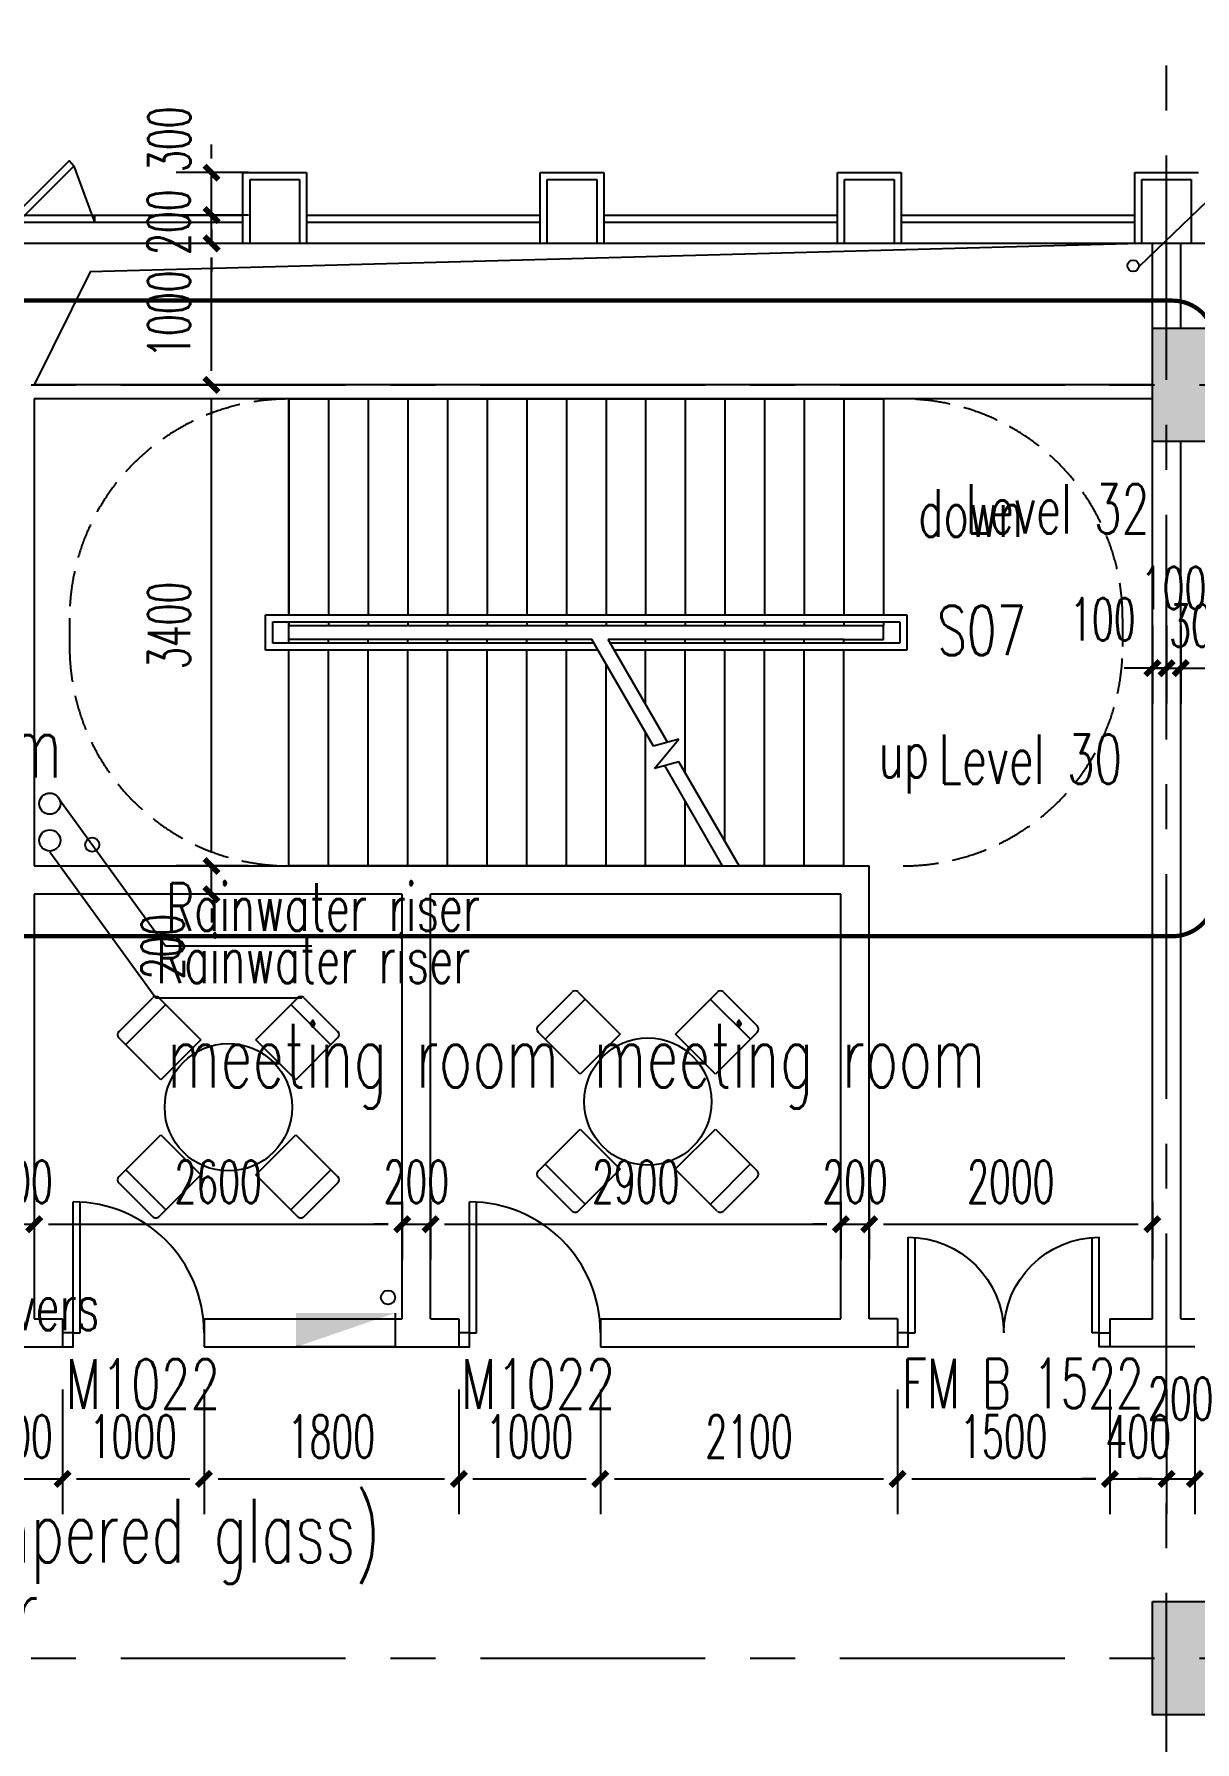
# Model space of a CAD drawing. Extents: x 824790 to 994147, y 4290613 to 4374713.
# Drawn here: x 843910 to 852110, y 4337605 to 4349674 of the extents above; entities that cross this region are included whole.
import ezdxf

# ---------------------------------------------------------------- set-up
doc = ezdxf.new("R2010")
doc.units = 0
doc.header["$LTSCALE"] = 1000
doc.header["$MEASUREMENT"] = 0
for name, pattern in [('ACAD_ISO08W100', [36, 24, -3, 6, -3]), ('CENTER', [50.8, 31.75, -6.35, 6.35, -6.35]), ('DASH', [0.35, 0.25, -0.1]), ('DOTE', [2.42, 2, -0.2, 0.02, -0.2]), ('HIDDEN', [0.375, 0.25, -0.125])]:
    doc.linetypes.add(name, pattern=pattern)
doc.layers.get('0').update_dxf_attribs({"color": 255, "linetype": 'CONTINUOUS'})
doc.layers.add('0-消防箱', color=7, linetype='CONTINUOUS', lineweight=25)
for name, color, linetype in [('A-DIM', 201, 'CONTINUOUS'), ('A-DOTE', 8, 'ACAD_ISO08W100'), ('A-FIN-GRAN', 34, 'CONTINUOUS'), ('A-FUR', 251, 'CONTINUOUS'), ('A-LINE', 254, 'CONTINUOUS'), ('A-NOTE', 150, 'CONTINUOUS'), ('A-TEXT-CN', 31, 'CONTINUOUS'), ('A-WALL', 2, 'CONTINUOUS'), ('A-WINDOW', 4, 'CONTINUOUS'), ('A-WINDOW-TEXT', 93, 'CONTINUOUS'), ('DIM_SYMB', 3, 'CONTINUOUS'), ('DOTE', 17, 'DOTE'), ('HATCH-F252', 252, 'CONTINUOUS'), ('PUB_TEXT', 7, 'CONTINUOUS'), ('S-COLUMN', 1, 'CONTINUOUS'), ('stair', 30, 'CONTINUOUS'), ('WINDOW', 4, 'CONTINUOUS'), ('柱子', 9, 'CONTINUOUS'), ('立管', 7, 'CONTINUOUS')]:
    doc.layers.add(name, color=color, linetype=linetype)
doc.styles.add('DIM_FONT', font='SIMPLEX.shx', dxfattribs={"width": 0.6, "bigfont": 'GBCBIG.shx'})
doc.styles.add('PRC-S', font='TJROMANS.shx', dxfattribs={"width": 0.7, "bigfont": 'hztxt.shx'})
doc.styles.add('TONGJI-FONT', font='simplex.shx')
doc.dimstyles.new('DIMN', dxfattribs={"dimtxt": 300, "dimasz": 100, "dimexe": 250, "dimexo": 300, "dimgap": 150, "dimtad": 1, "dimdec": 0, "dimtxsty": 'DIM_FONT', "dimblk": 'h-_ArchTick', "dimcen": 2.5, "dimclrt": 7, "dimazin": 2, "dimtfac": 1, "dimtdec": 0, "dimtix": 1, "dimtmove": 2, "dimatfit": 3, "dimarcsym": 0})

# ---------------------------------------------------------------- blocks, each defined once
blk = doc.blocks.new('h-wrt')
at = {"layer": 'A-DOTE', "linetype": 'CENTER', "ltscale": 0.05}
for p, q in [((-2588728.9, -1784214.6), (-2588728.9, -1744636.2)), ((-2603736, -1751229), (-2483728.3, -1751229)), ((-2603736, -1760229), (-2483728.3, -1760229))]:
    blk.add_line(p, q, dxfattribs=at)
blk = doc.blocks.new('h-D15')
for p, q in [((75, 0), (75, 675)), ((125, 0), (125, 673.145601)), ((1375, 0), (1375, 673.145601)), ((1425, 0), (1425, 675)), ((75, 0), (125, 0)), ((1425, 0), (1375, 0))]:
    blk.add_line(p, q)
for points in [[(75, 0), (0, 0), (0, -100), (75, -100)], [(1425, 0), (1500, 0), (1500, -100), (1425, -100)]]:
    blk.add_lwpolyline(points, close=True)
for centre, start, end in [((75, 0), 0, 90), ((1425, 0), 90, 180)]:
    blk.add_arc(centre, 675, start, end)
blk = doc.blocks.new('h-D10')
for p, q in [((75, 0), (75, 925)), ((125, 0), (125, 923.64766)), ((75, 0), (125, 0))]:
    blk.add_line(p, q)
blk.add_lwpolyline([(75, 0), (0, 0), (0, -100), (75, -100)], close=True)
blk.add_arc((75, 0), 925, 0, 90)
blk = doc.blocks.new('h-A$C4FF608DF')
at = {"layer": 'A-FUR'}
for p, q in [((900, 1284, -1800), (1178, 1599, -1800)), ((1220, 1602, -1800), (1475, 1377, -1800)), ((-70, 1280, -1800), (155, 1535, -1800)), ((-15, 1191, -1800), (250, 1491, -1800)), ((197, 1538, -1800), (512, 1260, -1800)), ((1132, 1546, -1800), (1432, 1282, -1800)), ((1478, 1334, -1800), (1200, 1019, -1800)), ((248, 960, -1800), (-67, 1238, -1800)), ((512, 1260, -1800), (248, 960, -1800)), ((1200, 1019, -1800), (900, 1284, -1800)), ((960, 331, -1800), (1224, 631, -1800)), ((1224, 631, -1800), (1539, 354, -1800)), ((-6, 257, -1800), (272, 572, -1800)), ((272, 572, -1800), (572, 307, -1800)), ((1487, 400, -1800), (1222, 100, -1800)), ((340, 45, -1800), (40, 309, -1800)), ((572, 307, -1800), (294, -8, -1800)), ((1275, 54, -1800), (960, 331, -1800)), ((1542, 311, -1800), (1317, 56, -1800)), ((252, -10, -1800), (-3, 214, -1800))]:
    blk.add_line(p, q, dxfattribs=at)
blk.add_circle((736, 796, -1800), 450, dxfattribs=at)
for centre, start, end in [((1200, 1579, -1800), 48.5797, 138.5797), ((177, 1515, -1800), 48.5797, 138.5797), ((1455, 1354, -1800), 318.5797, 48.5797), ((-48, 1260, -1800), 138.5797, 228.5797), ((16, 237, -1800), 138.5797, 228.5797), ((1519, 331, -1800), 318.5797, 48.5797), ((1295, 76, -1800), 228.5797, 318.5797), ((271, 12, -1800), 228.5797, 318.5797)]:
    blk.add_arc(centre, 30, start, end, dxfattribs=at)
blk = doc.blocks.new('h-ewryer')
at = {"layer": 'A-WINDOW', "ltscale": 0.5}
blk.add_line((366378, 243878), (366234, 243482), dxfattribs=at)
at = {"layer": 'A-WINDOW'}
for p, q in [((366234, 243532), (366234, 243482)), ((366784, 243532), (366784, 243482))]:
    blk.add_line(p, q, dxfattribs=at)
at = {"layer": 'A-WINDOW', "ltscale": 0.5}
blk.add_lwpolyline([(366378, 243878), (366413, 243914), (366802, 243525), (366767, 243489)], close=True, dxfattribs=at)
blk = doc.blocks.new('h-2层裙房幕墙')
at = {"layer": 'A-FIN-GRAN'}
for p, q in [((743986, 4035935), (743986, 4036435)), ((743986, 4036435), (744436, 4036435)), ((744036, 4035935), (744036, 4036385)), ((744036, 4036385), (744386, 4036385)), ((744386, 4036385), (744386, 4035935)), ((744436, 4036435), (744436, 4035935)), ((746086, 4035935), (746086, 4036435)), ((746086, 4036435), (746536, 4036435)), ((746136, 4035935), (746136, 4036385)), ((746136, 4036385), (746486, 4036385)), ((746486, 4036385), (746486, 4035935)), ((746536, 4036435), (746536, 4035935)), ((748186, 4035935), (748186, 4036435)), ((748186, 4036435), (748636, 4036435)), ((748236, 4035935), (748236, 4036385)), ((748236, 4036385), (748586, 4036385)), ((748586, 4036385), (748586, 4035935)), ((748636, 4036435), (748636, 4035935)), ((750286, 4035935), (750286, 4036435)), ((750286, 4036435), (750736, 4036435)), ((750336, 4035935), (750336, 4036385)), ((750336, 4036385), (750686, 4036385)), ((750686, 4036385), (750686, 4035935))]:
    blk.add_line(p, q, dxfattribs=at)
at = {"layer": 'WINDOW'}
for p, q in [((742336, 4036135), (743986, 4036135)), ((744436, 4036135), (746086, 4036135)), ((746536, 4036135), (748186, 4036135)), ((748636, 4036135), (750286, 4036135)), ((742336, 4036085), (743986, 4036085)), ((744436, 4036085), (746086, 4036085)), ((746536, 4036085), (748186, 4036085)), ((748636, 4036085), (750286, 4036085)), ((740234, 4035935), (801136, 4035935)), ((742336, 4035935), (743986, 4035935)), ((744436, 4035935), (746086, 4035935)), ((746536, 4035935), (748186, 4035935)), ((748636, 4035935), (750286, 4035935))]:
    blk.add_line(p, q, dxfattribs=at)
at = {"layer": 'A-WINDOW', "xscale": -1}
blk.add_blockref('h-ewryer', (1109170, 3792603), dxfattribs=at)
blk = doc.blocks.new('h-消火栓')
at = {"color": 0}
for p, q in [((50, -240), (50, 0)), ((50, 0), (750, 0))]:
    blk.add_line(p, q, dxfattribs=at)
blk.add_solid([(50, -240), (750, 0), (50, -240), (750, -240)], dxfattribs=at)
blk = doc.blocks.new('h-qwwe')
at = {"layer": 'HATCH-F252'}
blk.add_hatch(color=256, dxfattribs=at).paths.add_polyline_path([(-400, 400), (400, 400), (400, -400), (-400, -400)])
at = {"layer": 'S-COLUMN', "color": 1}
blk.add_lwpolyline([(-400, 400), (400, 400), (400, -400), (-400, -400)], close=True, dxfattribs=at)
blk = doc.blocks.new('h-800zhu')
at = {"layer": '柱子'}
for p in [(-2588429, -1387131), (-2588429, -1396131)]:
    blk.add_blockref('h-qwwe', p, dxfattribs=at)
blk = doc.blocks.new('h-_ArchTick')
at = {"color": 0, "linetype": 'ByBlock', "const_width": 0.4}
blk.add_lwpolyline([(-0.5, -0.5), (0.5, 0.5)], dxfattribs=at)
blk = doc.blocks.new('*D865')
at = {"layer": 'A-DIM', "color": 0, "lineweight": -2, "transparency": 16777216}
for p, q in [((852110, 4340095), (852110, 4339213)), ((853610, 4340095), (853610, 4339213)), ((852210, 4339463), (853510, 4339463))]:
    blk.add_line(p, q, dxfattribs=at)
at = {"layer": 'A-DIM', "color": 0, "lineweight": -2, "transparency": 16777216, "xscale": 100, "yscale": 100, "zscale": 100, "rotation": 180}
blk.add_blockref('h-_ArchTick', (852110, 4339463), dxfattribs=at)
at = {"layer": 'A-DIM', "color": 0, "lineweight": -2, "transparency": 16777216, "xscale": 100, "yscale": 100, "zscale": 100}
blk.add_blockref('h-_ArchTick', (853610, 4339463), dxfattribs=at)
at = {"layer": 'A-DIM', "color": 7, "transparency": 16777216, "insert": (852860, 4339763), "char_height": 300, "attachment_point": 5, "style": 'DIM_FONT'}
blk.add_mtext('\\A1;1500', dxfattribs=at)
blk = doc.blocks.new('*D866')
at = {"layer": 'A-DIM', "color": 0, "lineweight": -2, "transparency": 16777216}
for p, q in [((851910, 4340095), (851910, 4339213)), ((852110, 4340095), (852110, 4339213)), ((851810, 4339463), (851710, 4339463)), ((851910, 4339463), (852110, 4339463)), ((852210, 4339463), (852310, 4339463))]:
    blk.add_line(p, q, dxfattribs=at)
at = {"layer": 'A-DIM', "color": 0, "lineweight": -2, "transparency": 16777216, "xscale": 100, "yscale": 100, "zscale": 100}
blk.add_blockref('h-_ArchTick', (851910, 4339463), dxfattribs=at)
at = {"layer": 'A-DIM', "color": 0, "lineweight": -2, "transparency": 16777216, "xscale": 100, "yscale": 100, "zscale": 100, "rotation": 180}
blk.add_blockref('h-_ArchTick', (852110, 4339463), dxfattribs=at)
at = {"layer": 'A-DIM', "color": 7, "transparency": 16777216, "insert": (852010, 4340030), "char_height": 300, "attachment_point": 5, "style": 'DIM_FONT'}
blk.add_mtext('\\A1;200', dxfattribs=at)
blk = doc.blocks.new('*D867')
at = {"layer": 'A-DIM', "color": 0, "lineweight": -2, "transparency": 16777216}
for p, q in [((851510, 4340095), (851510, 4339213)), ((851910, 4340095), (851910, 4339213)), ((851410, 4339463), (851310, 4339463)), ((851510, 4339463), (851910, 4339463)), ((852010, 4339463), (852110, 4339463))]:
    blk.add_line(p, q, dxfattribs=at)
at = {"layer": 'A-DIM', "color": 0, "lineweight": -2, "transparency": 16777216, "xscale": 100, "yscale": 100, "zscale": 100}
blk.add_blockref('h-_ArchTick', (851510, 4339463), dxfattribs=at)
at = {"layer": 'A-DIM', "color": 0, "lineweight": -2, "transparency": 16777216, "xscale": 100, "yscale": 100, "zscale": 100, "rotation": 180}
blk.add_blockref('h-_ArchTick', (851910, 4339463), dxfattribs=at)
at = {"layer": 'A-DIM', "color": 7, "transparency": 16777216, "insert": (851710, 4339763), "char_height": 300, "attachment_point": 5, "style": 'DIM_FONT'}
blk.add_mtext('\\A1;400', dxfattribs=at)
blk = doc.blocks.new('*D868')
at = {"layer": 'A-DIM', "color": 0, "lineweight": -2, "transparency": 16777216}
for p, q in [((850010, 4340095), (850010, 4339213)), ((851510, 4340095), (851510, 4339213)), ((850110, 4339463), (851410, 4339463))]:
    blk.add_line(p, q, dxfattribs=at)
at = {"layer": 'A-DIM', "color": 0, "lineweight": -2, "transparency": 16777216, "xscale": 100, "yscale": 100, "zscale": 100, "rotation": 180}
blk.add_blockref('h-_ArchTick', (850010, 4339463), dxfattribs=at)
at = {"layer": 'A-DIM', "color": 0, "lineweight": -2, "transparency": 16777216, "xscale": 100, "yscale": 100, "zscale": 100}
blk.add_blockref('h-_ArchTick', (851510, 4339463), dxfattribs=at)
at = {"layer": 'A-DIM', "color": 7, "transparency": 16777216, "insert": (850760, 4339763), "char_height": 300, "attachment_point": 5, "style": 'DIM_FONT'}
blk.add_mtext('\\A1;1500', dxfattribs=at)
blk = doc.blocks.new('*D869')
at = {"layer": 'A-DIM', "color": 0, "lineweight": -2, "transparency": 16777216}
for p, q in [((847910, 4340095), (847910, 4339213)), ((850010, 4340095), (850010, 4339213)), ((848010, 4339463), (849910, 4339463))]:
    blk.add_line(p, q, dxfattribs=at)
at = {"layer": 'A-DIM', "color": 0, "lineweight": -2, "transparency": 16777216, "xscale": 100, "yscale": 100, "zscale": 100, "rotation": 180}
blk.add_blockref('h-_ArchTick', (847910, 4339463), dxfattribs=at)
at = {"layer": 'A-DIM', "color": 0, "lineweight": -2, "transparency": 16777216, "xscale": 100, "yscale": 100, "zscale": 100}
blk.add_blockref('h-_ArchTick', (850010, 4339463), dxfattribs=at)
at = {"layer": 'A-DIM', "color": 7, "transparency": 16777216, "insert": (848960, 4339763), "char_height": 300, "attachment_point": 5, "style": 'DIM_FONT'}
blk.add_mtext('\\A1;2100', dxfattribs=at)
blk = doc.blocks.new('*D870')
at = {"layer": 'A-DIM', "color": 0, "lineweight": -2, "transparency": 16777216}
for p, q in [((846910, 4340095), (846910, 4339213)), ((847910, 4340095), (847910, 4339213)), ((847010, 4339463), (847810, 4339463))]:
    blk.add_line(p, q, dxfattribs=at)
at = {"layer": 'A-DIM', "color": 0, "lineweight": -2, "transparency": 16777216, "xscale": 100, "yscale": 100, "zscale": 100, "rotation": 180}
blk.add_blockref('h-_ArchTick', (846910, 4339463), dxfattribs=at)
at = {"layer": 'A-DIM', "color": 0, "lineweight": -2, "transparency": 16777216, "xscale": 100, "yscale": 100, "zscale": 100}
blk.add_blockref('h-_ArchTick', (847910, 4339463), dxfattribs=at)
at = {"layer": 'A-DIM', "color": 7, "transparency": 16777216, "insert": (847410, 4339763), "char_height": 300, "attachment_point": 5, "style": 'DIM_FONT'}
blk.add_mtext('\\A1;1000', dxfattribs=at)
blk = doc.blocks.new('*D871')
at = {"layer": 'A-DIM', "color": 0, "lineweight": -2, "transparency": 16777216}
for p, q in [((845110, 4340095), (845110, 4339213)), ((846910, 4340095), (846910, 4339213)), ((845210, 4339463), (846810, 4339463))]:
    blk.add_line(p, q, dxfattribs=at)
at = {"layer": 'A-DIM', "color": 0, "lineweight": -2, "transparency": 16777216, "xscale": 100, "yscale": 100, "zscale": 100, "rotation": 180}
blk.add_blockref('h-_ArchTick', (845110, 4339463), dxfattribs=at)
at = {"layer": 'A-DIM', "color": 0, "lineweight": -2, "transparency": 16777216, "xscale": 100, "yscale": 100, "zscale": 100}
blk.add_blockref('h-_ArchTick', (846910, 4339463), dxfattribs=at)
at = {"layer": 'A-DIM', "color": 7, "transparency": 16777216, "insert": (846010, 4339763), "char_height": 300, "attachment_point": 5, "style": 'DIM_FONT'}
blk.add_mtext('\\A1;1800', dxfattribs=at)
blk = doc.blocks.new('*D872')
at = {"layer": 'A-DIM', "color": 0, "lineweight": -2, "transparency": 16777216}
for p, q in [((844110, 4340095), (844110, 4339213)), ((845110, 4340095), (845110, 4339213)), ((844210, 4339463), (845010, 4339463))]:
    blk.add_line(p, q, dxfattribs=at)
at = {"layer": 'A-DIM', "color": 0, "lineweight": -2, "transparency": 16777216, "xscale": 100, "yscale": 100, "zscale": 100, "rotation": 180}
blk.add_blockref('h-_ArchTick', (844110, 4339463), dxfattribs=at)
at = {"layer": 'A-DIM', "color": 0, "lineweight": -2, "transparency": 16777216, "xscale": 100, "yscale": 100, "zscale": 100}
blk.add_blockref('h-_ArchTick', (845110, 4339463), dxfattribs=at)
at = {"layer": 'A-DIM', "color": 7, "transparency": 16777216, "insert": (844610, 4339763), "char_height": 300, "attachment_point": 5, "style": 'DIM_FONT'}
blk.add_mtext('\\A1;1000', dxfattribs=at)
blk = doc.blocks.new('*D873')
at = {"layer": 'A-DIM', "color": 0, "lineweight": -2, "transparency": 16777216}
for p, q in [((843510, 4340095), (843510, 4339213)), ((844110, 4340095), (844110, 4339213)), ((843410, 4339463), (843310, 4339463)), ((843510, 4339463), (844110, 4339463)), ((844210, 4339463), (844310, 4339463))]:
    blk.add_line(p, q, dxfattribs=at)
at = {"layer": 'A-DIM', "color": 0, "lineweight": -2, "transparency": 16777216, "xscale": 100, "yscale": 100, "zscale": 100}
blk.add_blockref('h-_ArchTick', (843510, 4339463), dxfattribs=at)
at = {"layer": 'A-DIM', "color": 0, "lineweight": -2, "transparency": 16777216, "xscale": 100, "yscale": 100, "zscale": 100, "rotation": 180}
blk.add_blockref('h-_ArchTick', (844110, 4339463), dxfattribs=at)
at = {"layer": 'A-DIM', "color": 7, "transparency": 16777216, "insert": (843810, 4339763), "char_height": 300, "attachment_point": 5, "style": 'DIM_FONT'}
blk.add_mtext('\\A1;600', dxfattribs=at)
blk = doc.blocks.new('*D880')
at = {"layer": 'A-DIM', "color": 0, "lineweight": -2, "transparency": 16777216}
for p, q in [((845163, 4343895), (845163, 4343995)), ((845425, 4343795), (844913, 4343795)), ((845163, 4343595), (845163, 4343795)), ((845425, 4343595), (844913, 4343595)), ((845163, 4343495), (845163, 4343395))]:
    blk.add_line(p, q, dxfattribs=at)
at = {"layer": 'A-DIM', "color": 0, "lineweight": -2, "transparency": 16777216, "xscale": 100, "yscale": 100, "zscale": 100}
for p, rotation in [((845163, 4343795), 270), ((845163, 4343595), 90)]:
    blk.add_blockref('h-_ArchTick', p, dxfattribs=dict(at, rotation=rotation))
at = {"layer": 'A-DIM', "color": 7, "transparency": 16777216, "insert": (844818, 4343225), "char_height": 300, "attachment_point": 5, "rotation": 90, "style": 'DIM_FONT'}
blk.add_mtext('\\A1;200', dxfattribs=at)
blk = doc.blocks.new('*D881')
at = {"layer": 'A-DIM', "color": 0, "lineweight": -2, "transparency": 16777216}
for p, q in [((845425, 4347195), (844913, 4347195)), ((845163, 4343895), (845163, 4347095)), ((845425, 4343795), (844913, 4343795))]:
    blk.add_line(p, q, dxfattribs=at)
at = {"layer": 'A-DIM', "color": 0, "lineweight": -2, "transparency": 16777216, "xscale": 100, "yscale": 100, "zscale": 100}
for p, rotation in [((845163, 4347195), 90), ((845163, 4343795), 270)]:
    blk.add_blockref('h-_ArchTick', p, dxfattribs=dict(at, rotation=rotation))
at = {"layer": 'A-DIM', "color": 7, "transparency": 16777216, "insert": (844863, 4345495), "char_height": 300, "attachment_point": 5, "rotation": 90, "style": 'DIM_FONT'}
blk.add_mtext('\\A1;3400', dxfattribs=at)
blk = doc.blocks.new('*D882')
at = {"layer": 'A-DIM', "color": 0, "lineweight": -2, "transparency": 16777216}
for p, q in [((845425, 4348195), (844913, 4348195)), ((845163, 4347295), (845163, 4348095)), ((845425, 4347195), (844913, 4347195))]:
    blk.add_line(p, q, dxfattribs=at)
at = {"layer": 'A-DIM', "color": 0, "lineweight": -2, "transparency": 16777216, "xscale": 100, "yscale": 100, "zscale": 100}
for p, rotation in [((845163, 4348195), 90), ((845163, 4347195), 270)]:
    blk.add_blockref('h-_ArchTick', p, dxfattribs=dict(at, rotation=rotation))
at = {"layer": 'A-DIM', "color": 7, "transparency": 16777216, "insert": (844863, 4347695), "char_height": 300, "attachment_point": 5, "rotation": 90, "style": 'DIM_FONT'}
blk.add_mtext('\\A1;1000', dxfattribs=at)
blk = doc.blocks.new('*D883')
at = {"layer": 'A-DIM', "color": 0, "lineweight": -2, "transparency": 16777216}
for p, q in [((845163, 4348495), (845163, 4348595)), ((845425, 4348395), (844913, 4348395)), ((845163, 4348195), (845163, 4348395)), ((845425, 4348195), (844913, 4348195)), ((845163, 4348095), (845163, 4347995))]:
    blk.add_line(p, q, dxfattribs=at)
at = {"layer": 'A-DIM', "color": 0, "lineweight": -2, "transparency": 16777216, "xscale": 100, "yscale": 100, "zscale": 100}
for p, rotation in [((845163, 4348395), 270), ((845163, 4348195), 90)]:
    blk.add_blockref('h-_ArchTick', p, dxfattribs=dict(at, rotation=rotation))
at = {"layer": 'A-DIM', "color": 7, "transparency": 16777216, "insert": (844860, 4348345), "char_height": 300, "attachment_point": 5, "rotation": 90, "style": 'DIM_FONT'}
blk.add_mtext('\\A1;200', dxfattribs=at)
blk = doc.blocks.new('*D884')
at = {"layer": 'A-DIM', "color": 0, "lineweight": -2, "transparency": 16777216}
for p, q in [((845163, 4348795), (845163, 4348895)), ((845425, 4348695), (844913, 4348695)), ((845163, 4348395), (845163, 4348695)), ((845425, 4348395), (844913, 4348395)), ((845163, 4348295), (845163, 4348195))]:
    blk.add_line(p, q, dxfattribs=at)
at = {"layer": 'A-DIM', "color": 0, "lineweight": -2, "transparency": 16777216, "xscale": 100, "yscale": 100, "zscale": 100}
for p, rotation in [((845163, 4348695), 270), ((845163, 4348395), 90)]:
    blk.add_blockref('h-_ArchTick', p, dxfattribs=dict(at, rotation=rotation))
at = {"layer": 'A-DIM', "color": 7, "transparency": 16777216, "insert": (844865, 4348931), "char_height": 300, "attachment_point": 5, "rotation": 90, "style": 'DIM_FONT'}
blk.add_mtext('\\A1;300', dxfattribs=at)
blk = doc.blocks.new('*D885')
at = {"layer": 'A-DIM', "color": 0, "lineweight": -2, "transparency": 16777216}
for p, q in [((843710, 4341424), (843710, 4341013)), ((843910, 4341424), (843910, 4341013)), ((843610, 4341263), (843510, 4341263)), ((843710, 4341263), (843910, 4341263)), ((844010, 4341263), (844110, 4341263))]:
    blk.add_line(p, q, dxfattribs=at)
at = {"layer": 'A-DIM', "color": 0, "lineweight": -2, "transparency": 16777216, "xscale": 100, "yscale": 100, "zscale": 100}
blk.add_blockref('h-_ArchTick', (843710, 4341263), dxfattribs=at)
at = {"layer": 'A-DIM', "color": 0, "lineweight": -2, "transparency": 16777216, "xscale": 100, "yscale": 100, "zscale": 100, "rotation": 180}
blk.add_blockref('h-_ArchTick', (843910, 4341263), dxfattribs=at)
at = {"layer": 'A-DIM', "color": 7, "transparency": 16777216, "insert": (843810, 4341563), "char_height": 300, "attachment_point": 5, "style": 'DIM_FONT'}
blk.add_mtext('\\A1;200', dxfattribs=at)
blk = doc.blocks.new('*D886')
at = {"layer": 'A-DIM', "color": 0, "lineweight": -2, "transparency": 16777216}
for p, q in [((843910, 4341424), (843910, 4341013)), ((846510, 4341424), (846510, 4341013)), ((844010, 4341263), (846410, 4341263))]:
    blk.add_line(p, q, dxfattribs=at)
at = {"layer": 'A-DIM', "color": 0, "lineweight": -2, "transparency": 16777216, "xscale": 100, "yscale": 100, "zscale": 100, "rotation": 180}
blk.add_blockref('h-_ArchTick', (843910, 4341263), dxfattribs=at)
at = {"layer": 'A-DIM', "color": 0, "lineweight": -2, "transparency": 16777216, "xscale": 100, "yscale": 100, "zscale": 100}
blk.add_blockref('h-_ArchTick', (846510, 4341263), dxfattribs=at)
at = {"layer": 'A-DIM', "color": 7, "transparency": 16777216, "insert": (845210, 4341563), "char_height": 300, "attachment_point": 5, "style": 'DIM_FONT'}
blk.add_mtext('\\A1;2600', dxfattribs=at)
blk = doc.blocks.new('*D887')
at = {"layer": 'A-DIM', "color": 0, "lineweight": -2, "transparency": 16777216}
for p, q in [((846510, 4341424), (846510, 4341013)), ((846710, 4341424), (846710, 4341013)), ((846410, 4341263), (846310, 4341263)), ((846510, 4341263), (846710, 4341263)), ((846810, 4341263), (846910, 4341263))]:
    blk.add_line(p, q, dxfattribs=at)
at = {"layer": 'A-DIM', "color": 0, "lineweight": -2, "transparency": 16777216, "xscale": 100, "yscale": 100, "zscale": 100}
blk.add_blockref('h-_ArchTick', (846510, 4341263), dxfattribs=at)
at = {"layer": 'A-DIM', "color": 0, "lineweight": -2, "transparency": 16777216, "xscale": 100, "yscale": 100, "zscale": 100, "rotation": 180}
blk.add_blockref('h-_ArchTick', (846710, 4341263), dxfattribs=at)
at = {"layer": 'A-DIM', "color": 7, "transparency": 16777216, "insert": (846610, 4341563), "char_height": 300, "attachment_point": 5, "style": 'DIM_FONT'}
blk.add_mtext('\\A1;200', dxfattribs=at)
blk = doc.blocks.new('*D888')
at = {"layer": 'A-DIM', "color": 0, "lineweight": -2, "transparency": 16777216}
for p, q in [((846710, 4341424), (846710, 4341013)), ((849610, 4341424), (849610, 4341013)), ((846810, 4341263), (849510, 4341263))]:
    blk.add_line(p, q, dxfattribs=at)
at = {"layer": 'A-DIM', "color": 0, "lineweight": -2, "transparency": 16777216, "xscale": 100, "yscale": 100, "zscale": 100, "rotation": 180}
blk.add_blockref('h-_ArchTick', (846710, 4341263), dxfattribs=at)
at = {"layer": 'A-DIM', "color": 0, "lineweight": -2, "transparency": 16777216, "xscale": 100, "yscale": 100, "zscale": 100}
blk.add_blockref('h-_ArchTick', (849610, 4341263), dxfattribs=at)
at = {"layer": 'A-DIM', "color": 7, "transparency": 16777216, "insert": (848160, 4341563), "char_height": 300, "attachment_point": 5, "style": 'DIM_FONT'}
blk.add_mtext('\\A1;2900', dxfattribs=at)
blk = doc.blocks.new('*D889')
at = {"layer": 'A-DIM', "color": 0, "lineweight": -2, "transparency": 16777216}
for p, q in [((849610, 4341424), (849610, 4341013)), ((849810, 4341424), (849810, 4341013)), ((849510, 4341263), (849410, 4341263)), ((849610, 4341263), (849810, 4341263)), ((849910, 4341263), (850010, 4341263))]:
    blk.add_line(p, q, dxfattribs=at)
at = {"layer": 'A-DIM', "color": 0, "lineweight": -2, "transparency": 16777216, "xscale": 100, "yscale": 100, "zscale": 100}
blk.add_blockref('h-_ArchTick', (849610, 4341263), dxfattribs=at)
at = {"layer": 'A-DIM', "color": 0, "lineweight": -2, "transparency": 16777216, "xscale": 100, "yscale": 100, "zscale": 100, "rotation": 180}
blk.add_blockref('h-_ArchTick', (849810, 4341263), dxfattribs=at)
at = {"layer": 'A-DIM', "color": 7, "transparency": 16777216, "insert": (849710, 4341563), "char_height": 300, "attachment_point": 5, "style": 'DIM_FONT'}
blk.add_mtext('\\A1;200', dxfattribs=at)
blk = doc.blocks.new('*D890')
at = {"layer": 'A-DIM', "color": 0, "lineweight": -2, "transparency": 16777216}
for p, q in [((849810, 4341424), (849810, 4341013)), ((851810, 4341424), (851810, 4341013)), ((849910, 4341263), (851710, 4341263))]:
    blk.add_line(p, q, dxfattribs=at)
at = {"layer": 'A-DIM', "color": 0, "lineweight": -2, "transparency": 16777216, "xscale": 100, "yscale": 100, "zscale": 100, "rotation": 180}
blk.add_blockref('h-_ArchTick', (849810, 4341263), dxfattribs=at)
at = {"layer": 'A-DIM', "color": 0, "lineweight": -2, "transparency": 16777216, "xscale": 100, "yscale": 100, "zscale": 100}
blk.add_blockref('h-_ArchTick', (851810, 4341263), dxfattribs=at)
at = {"layer": 'A-DIM', "color": 7, "transparency": 16777216, "insert": (850810, 4341563), "char_height": 300, "attachment_point": 5, "style": 'DIM_FONT'}
blk.add_mtext('\\A1;2000', dxfattribs=at)
blk = doc.blocks.new('*D892')
at = {"layer": 'A-DIM', "color": 0, "lineweight": -2, "transparency": 16777216}
for p, q in [((852010, 4345495), (852010, 4344943)), ((852310, 4345495), (852310, 4344943)), ((851910, 4345193), (851810, 4345193)), ((852010, 4345193), (852310, 4345193)), ((852410, 4345193), (852510, 4345193))]:
    blk.add_line(p, q, dxfattribs=at)
at = {"layer": 'A-DIM', "color": 0, "lineweight": -2, "transparency": 16777216, "xscale": 100, "yscale": 100, "zscale": 100}
blk.add_blockref('h-_ArchTick', (852010, 4345193), dxfattribs=at)
at = {"layer": 'A-DIM', "color": 0, "lineweight": -2, "transparency": 16777216, "xscale": 100, "yscale": 100, "zscale": 100, "rotation": 180}
blk.add_blockref('h-_ArchTick', (852310, 4345193), dxfattribs=at)
at = {"layer": 'A-DIM', "color": 7, "transparency": 16777216, "insert": (852160, 4345493), "char_height": 300, "attachment_point": 5, "style": 'DIM_FONT'}
blk.add_mtext('\\A1;300', dxfattribs=at)
blk = doc.blocks.new('*D893')
at = {"layer": 'A-DIM', "color": 0, "lineweight": -2, "transparency": 16777216}
for p, q in [((851910, 4345495), (851910, 4344943)), ((852010, 4345495), (852010, 4344943)), ((851810, 4345193), (851710, 4345193)), ((851910, 4345193), (852010, 4345193)), ((852110, 4345193), (852210, 4345193))]:
    blk.add_line(p, q, dxfattribs=at)
at = {"layer": 'A-DIM', "color": 0, "lineweight": -2, "transparency": 16777216, "xscale": 100, "yscale": 100, "zscale": 100}
blk.add_blockref('h-_ArchTick', (851910, 4345193), dxfattribs=at)
at = {"layer": 'A-DIM', "color": 0, "lineweight": -2, "transparency": 16777216, "xscale": 100, "yscale": 100, "zscale": 100, "rotation": 180}
blk.add_blockref('h-_ArchTick', (852010, 4345193), dxfattribs=at)
at = {"layer": 'A-DIM', "color": 7, "transparency": 16777216, "insert": (851960, 4345760), "char_height": 300, "attachment_point": 5, "style": 'DIM_FONT'}
blk.add_mtext('\\A1;100', dxfattribs=at)
blk = doc.blocks.new('*D894')
at = {"layer": 'A-DIM', "color": 0, "lineweight": -2, "transparency": 16777216}
for p, q in [((851810, 4345495), (851810, 4344943)), ((851910, 4345495), (851910, 4344943)), ((851710, 4345193), (851610, 4345193)), ((851810, 4345193), (851910, 4345193)), ((852010, 4345193), (852110, 4345193))]:
    blk.add_line(p, q, dxfattribs=at)
at = {"layer": 'A-DIM', "color": 0, "lineweight": -2, "transparency": 16777216, "xscale": 100, "yscale": 100, "zscale": 100}
blk.add_blockref('h-_ArchTick', (851810, 4345193), dxfattribs=at)
at = {"layer": 'A-DIM', "color": 0, "lineweight": -2, "transparency": 16777216, "xscale": 100, "yscale": 100, "zscale": 100, "rotation": 180}
blk.add_blockref('h-_ArchTick', (851910, 4345193), dxfattribs=at)
at = {"layer": 'A-DIM', "color": 7, "transparency": 16777216, "insert": (851460, 4345538), "char_height": 300, "attachment_point": 5, "style": 'DIM_FONT'}
blk.add_mtext('\\A1;100', dxfattribs=at)

msp = doc.modelspace()

# ---------------------------------------------------------------- linework, layer by layer
at = {"layer": '0-消防箱'}
for centre in [(844319.9, 4343945.4), (846409.9, 4340745.4)]:
    msp.add_circle(centre, 50, dxfattribs=at)
at = {"layer": 'A-LINE'}
msp.add_lwpolyline([(851809.9, 4348195.4), (844306.5, 4347993), (843909.9, 4347195.4)], dxfattribs=at)
at = {"layer": 'A-NOTE'}
for p, q in [((851718.2, 4348035), (852609.7, 4348892.6)), ((844089.6, 4344264.3), (844838.8, 4343230.9)), ((844020.4, 4343895.4), (844769.6, 4342862)), ((844838.8, 4343230.9), (845870.5, 4343230.9)), ((844769.6, 4342862), (845801.3, 4342862))]:
    msp.add_line(p, q, dxfattribs=at)
at = {"layer": 'A-NOTE', "linetype": 'HIDDEN', "const_width": 30}
msp.add_lwpolyline([(843631.9, 4347790.5), (851951.8, 4347790.5, -0.4142136), (852251.8, 4347490.5), (852251.8, 4343598.3, -0.4142136), (851951.8, 4343298.3), (843631.9, 4343298.3, -0.4142136), (843331.9, 4343598.3), (843331.9, 4347490.5, -0.4142136)], format="xyb", close=True, dxfattribs=at)
at = {"layer": 'A-WALL'}
for p, q in [((851809.9, 4347595.4), (851809.9, 4348195.4)), ((852009.9, 4347595.4), (852009.9, 4348195.4)), ((843909.9, 4346795.4), (843909.9, 4343795.4)), ((851809.9, 4340595.4), (851809.9, 4346795.4)), ((852009.9, 4340595.4), (852009.9, 4346795.4)), ((843909.9, 4343795.4), (849809.9, 4343795.4)), ((849809.9, 4340595.4), (849809.9, 4343795.4)), ((846509.9, 4343595.4), (843909.9, 4343595.4)), ((843909.9, 4343595.4), (843909.9, 4340595.4)), ((846509.9, 4340595.4), (846509.9, 4343595.4)), ((849609.9, 4343595.4), (846709.9, 4343595.4)), ((846709.9, 4340595.4), (846709.9, 4343595.4)), ((849609.9, 4340595.4), (849609.9, 4343595.4)), ((843909.9, 4340595.4), (844109.9, 4340595.4)), ((844109.9, 4340595.4), (844109.9, 4340395.4)), ((845109.9, 4340595.4), (846509.9, 4340595.4)), ((845109.9, 4340595.4), (845109.9, 4340395.4)), ((846709.9, 4340595.4), (846909.9, 4340595.4)), ((846909.9, 4340595.4), (846909.9, 4340395.4)), ((847909.9, 4340595.4), (849609.9, 4340595.4)), ((847909.9, 4340595.4), (847909.9, 4340395.4)), ((850009.9, 4340595.4), (849809.9, 4340595.4)), ((850009.9, 4340595.4), (850009.9, 4340395.4)), ((851509.9, 4340595.4), (851809.9, 4340595.4)), ((851509.9, 4340595.4), (851509.9, 4340395.4)), ((852009.9, 4340595.4), (852109.9, 4340595.4)), ((841609.9, 4340395.4), (844109.9, 4340395.4)), ((845109.9, 4340395.4), (846909.9, 4340395.4)), ((847909.9, 4340395.4), (850009.9, 4340395.4)), ((852109.9, 4340395.4), (851509.9, 4340395.4))]:
    msp.add_line(p, q, dxfattribs=at)
at = {"layer": 'DIM_SYMB', "color": 30}
for points in [[(850049.9, 4346295.4, 0, 0, 0), (844809.9, 4346295.4, 0, 0, 0), (844809.9, 4344595.4, 0, 0, 0), (847929.9, 4344595.4, 80, 0, 0), (848229.9, 4344595.4, 0, 0, 0)], [(849769.9, 4344595.4, 0, 0, 0), (848809.9, 4344595.4, 80, 0, 0), (848509.9, 4344595.4, 0, 0, 0)]]:
    msp.add_lwpolyline(points, format="xyseb", dxfattribs=at)
at = {"layer": 'stair', "color": 30}
for p, q in [((851809.9, 4347195.4), (843909.9, 4347195.4)), ((851809.9, 4347095.4), (843909.9, 4347095.4)), ((845709.9, 4347095.4), (843909.9, 4347095.4)), ((843909.9, 4347095.4), (843909.9, 4343795.4)), ((845709.9, 4347095.4), (849909.9, 4347095.4)), ((845709.9, 4347095.4), (845709.9, 4345570.4)), ((845709.9, 4345570.4), (845709.9, 4347095.4)), ((845989.9, 4347095.4), (845989.9, 4345570.4)), ((846269.9, 4347095.4), (846269.9, 4345570.4)), ((846549.9, 4347095.4), (846549.9, 4345570.4)), ((846829.9, 4347095.4), (846829.9, 4345570.4)), ((847109.9, 4347095.4), (847109.9, 4345570.4)), ((847389.9, 4347095.4), (847389.9, 4345570.4)), ((847669.9, 4347095.4), (847669.9, 4345570.4)), ((847949.9, 4347095.4), (847949.9, 4345570.4)), ((848229.9, 4347095.4), (848229.9, 4345570.4)), ((848509.9, 4347095.4), (848509.9, 4345570.4)), ((848789.9, 4347095.4), (848789.9, 4345570.4)), ((849069.9, 4347095.4), (849069.9, 4345570.4)), ((849349.9, 4347095.4), (849349.9, 4345570.4)), ((849629.9, 4347095.4), (849629.9, 4345570.4)), ((849909.9, 4347095.4), (849909.9, 4345570.4)), ((845544.9, 4345320.4), (845544.9, 4345570.4)), ((845544.9, 4345570.4), (850074.9, 4345570.4)), ((850074.9, 4345570.4), (850074.9, 4345320.4)), ((845594.9, 4345370.4), (845594.9, 4345520.4)), ((845594.9, 4345520.4), (850024.9, 4345520.4)), ((845709.9, 4345520.4), (845709.9, 4345495.4)), ((845709.9, 4345370.4), (845709.9, 4345520.4)), ((845709.9, 4345495.4), (849909.9, 4345495.4)), ((845989.9, 4345520.4), (845989.9, 4345495.4)), ((846269.9, 4345520.4), (846269.9, 4345495.4)), ((846549.9, 4345520.4), (846549.9, 4345495.4)), ((846829.9, 4345520.4), (846829.9, 4345495.4)), ((847109.9, 4345520.4), (847109.9, 4345495.4)), ((847389.9, 4345520.4), (847389.9, 4345495.4)), ((847669.9, 4345520.4), (847669.9, 4345495.4)), ((847949.9, 4345520.4), (847949.9, 4345495.4)), ((848229.9, 4345520.4), (848229.9, 4345495.4)), ((848509.9, 4345520.4), (848509.9, 4345495.4)), ((848789.9, 4345520.4), (848789.9, 4345495.4)), ((849069.9, 4345520.4), (849069.9, 4345495.4)), ((849349.9, 4345520.4), (849349.9, 4345495.4)), ((849629.9, 4345520.4), (849629.9, 4345495.4)), ((849909.9, 4345520.4), (849909.9, 4345495.4)), ((849909.9, 4345395.4), (849909.9, 4345495.4)), ((850024.9, 4345520.4), (850024.9, 4345370.4)), ((847893.6, 4345320.4), (845544.9, 4345320.4)), ((847864.7, 4345370.4), (845594.9, 4345370.4)), ((847850.3, 4345395.4), (845709.9, 4345395.4)), ((845709.9, 4345370.4), (845709.9, 4345395.4)), ((845709.9, 4343795.4), (845709.9, 4345320.4)), ((845709.9, 4343795.4), (845709.9, 4345320.4)), ((845989.9, 4345370.4), (845989.9, 4345395.4)), ((845989.9, 4343795.4), (845989.9, 4345320.4)), ((846269.9, 4345370.4), (846269.9, 4345395.4)), ((846269.9, 4343795.4), (846269.9, 4345320.4)), ((846549.9, 4345370.4), (846549.9, 4345395.4)), ((846549.9, 4343795.4), (846549.9, 4345320.4)), ((846829.9, 4345370.4), (846829.9, 4345395.4)), ((846829.9, 4343795.4), (846829.9, 4345320.4)), ((847109.9, 4345370.4), (847109.9, 4345395.4)), ((847109.9, 4343795.4), (847109.9, 4345320.4)), ((847389.9, 4345370.4), (847389.9, 4345395.4)), ((847389.9, 4343795.4), (847389.9, 4345320.4)), ((847669.9, 4345370.4), (847669.9, 4345395.4)), ((847669.9, 4343795.4), (847669.9, 4345320.4)), ((848284.9, 4344642.5), (847850.3, 4345395.4)), ((849629.9, 4345395.4), (847965.7, 4345395.4)), ((848384.9, 4344669.3), (847965.7, 4345395.4)), ((850024.9, 4345370.4), (847980.2, 4345370.4)), ((850074.9, 4345320.4), (848009, 4345320.4)), ((848229.9, 4345370.4), (848229.9, 4345395.4)), ((848229.9, 4344937.9), (848229.9, 4345320.4)), ((848509.9, 4345370.4), (848509.9, 4345395.4)), ((848509.9, 4344452.9), (848509.9, 4345320.4)), ((848789.9, 4345370.4), (848789.9, 4345395.4)), ((848789.9, 4343967.9), (848789.9, 4345320.4)), ((849069.9, 4345370.4), (849069.9, 4345395.4)), ((849069.9, 4343795.4), (849069.9, 4345320.4)), ((849349.9, 4345370.4), (849349.9, 4345395.4)), ((849349.9, 4343795.4), (849349.9, 4345320.4)), ((849629.9, 4345370.4), (849629.9, 4345395.4)), ((849629.9, 4345395.4), (849909.9, 4345395.4)), ((849629.9, 4343795.4), (849629.9, 4345320.4)), ((847949.9, 4343795.4), (847949.9, 4345222.8)), ((848229.9, 4343795.4), (848229.9, 4344737.9)), ((848465.3, 4344690.8), (848284.9, 4344642.5)), ((848292.4, 4344484.8), (848465.3, 4344690.8)), ((848464.8, 4344531), (848292.4, 4344484.8)), ((848774, 4343795.4), (848364.8, 4344504.2)), ((848889.5, 4343795.4), (848464.8, 4344531)), ((848509.9, 4343795.4), (848509.9, 4344252.9)), ((843909.9, 4343795.4), (845709.9, 4343795.4)), ((848774, 4343795.4), (845709.9, 4343795.4)), ((849629.9, 4343795.4), (848889.5, 4343795.4))]:
    msp.add_line(p, q, dxfattribs=at)
at = {"layer": 'stair', "color": 30, "linetype": 'DASH'}
for points in [[(845709.9, 4347095.4, 0.4142136), (844159.9, 4345545.4), (844159.9, 4345345.4, 0.4142136), (845709.9, 4343795.4)], [(850049.9, 4347095.4, -0.4142136), (851599.9, 4345545.4), (851599.9, 4345345.4, -0.4142136), (850049.9, 4343795.4)]]:
    msp.add_lwpolyline(points, format="xyb", dxfattribs=at)
at = {"layer": '立管'}
for centre, radius in [((851674.2, 4348036.7), 40), ((844020.4, 4344235.4), 75), ((844020.4, 4343975.4), 75)]:
    msp.add_circle(centre, radius, dxfattribs=at)

# ---------------------------------------------------------------- block references
at = {"layer": '0-消防箱', "rotation": 180}
msp.add_blockref('h-消火栓', (846509.9, 4340395.4), dxfattribs=at)
at = {"layer": 'A-FUR'}
for p, rotation in [((844533.6, 4342874.2, 1800), 266.4202535245206), ((847497.1, 4342913.9, 1800), 266.4202535245075)]:
    msp.add_blockref('h-A$C4FF608DF', p, dxfattribs=dict(at, rotation=rotation))
at = {"layer": 'A-WINDOW'}
for name, p in [('h-2层裙房幕墙', (101399, 312260.4)), ('h-D10', (844109.9, 4340495.4)), ('h-D10', (846909.9, 4340495.4))]:
    msp.add_blockref(name, p, dxfattribs=at)
at = {"layer": 'A-WINDOW', "xscale": -1}
msp.add_blockref('h-D15', (851509.9, 4340495.4), dxfattribs=at)
at = {"layer": 'DOTE'}
msp.add_blockref('h-wrt', (3440638.8, 6098424.3), dxfattribs=at)
at = {"layer": 'S-COLUMN'}
msp.add_blockref('h-800zhu', (3440638.8, 5734326.8), dxfattribs=at)

# ---------------------------------------------------------------- texts
at = {"layer": 'A-NOTE', "style": 'TONGJI-FONT', "width": 0.65}
for s, p in [('Steel structure canopy (hollow laminated tempered glass)', (834759.3, 4338872.4)), ('Detailed design by the manufacturer', (836642.2, 4338318.4))]:
    msp.add_text(s, height=450, dxfattribs=at).set_placement(p)
at = {"layer": 'A-TEXT-CN'}
for s, height, style, width, p in [('Level 32', 350, 'TONGJI-FONT', 0.65, (850491.5, 4346144.3)), ('S07', 350, 'PRC-S', 0.7, (850289.3, 4345284.3)), ('meeting room', 450, 'TONGJI-FONT', 0.65, (841337.6, 4344419.8)), ('Level 30', 350, 'TONGJI-FONT', 0.65, (850299.3, 4344375.1)), ('meeting room', 450, 'TONGJI-FONT', 0.65, (844849.7, 4342230.2)), ('meeting room', 450, 'TONGJI-FONT', 0.65, (847860.9, 4342230.2))]:
    msp.add_text(s, height=height, dxfattribs=dict(at, style=style, width=width)).set_placement(p)
at = {"layer": 'A-WINDOW-TEXT'}
for s, style, width, p in [('M1022', 'PRC-S', 0.7, (844132, 4339958.3)), ('M1022', 'PRC-S', 0.7, (846924.5, 4339958.3)), ('FM B 1522', 'TONGJI-FONT', 0.65, (850041.3, 4339962.4))]:
    msp.add_text(s, height=350, dxfattribs=dict(at, style=style, width=width)).set_placement(p)
at = {"layer": 'PUB_TEXT', "color": 30, "style": 'TONGJI-FONT', "width": 0.65}
for s, p in [('down', (850154.9, 4346120.4)), ('up', (849874.9, 4344420.4))]:
    msp.add_text(s, height=337.59, dxfattribs=at).set_placement(p)
at = {"layer": 'PUB_TEXT', "style": 'TONGJI-FONT', "width": 0.65}
for s, p in [('Rainwater riser', (844842.1, 4343335.9)), ('Rainwater riser', (844772.9, 4342967)), ('Rainproof and insect proof aluminum alloy louvers', (836773.1, 4340514.1))]:
    msp.add_text(s, height=337.589, dxfattribs=at).set_placement(p)

# ---------------------------------------------------------------- dimensions: what is measured, and where the dimension line sits
at = {"layer": 'A-DIM'}
for base, p1, p2, angle, picture, middle in [((845162.9, 4348695.4), (845725.1, 4348395.4), (845725.1, 4348695.4), 90, '*D884', (844864.8, 4348930.8)), ((845162.9, 4348395.4), (845725.1, 4348195.4), (845725.1, 4348395.4), 90, '*D883', (844859.5, 4348345.4)), ((852009.9, 4345193), (851909.9, 4345795.4), (852009.9, 4345795.4), 0, '*D893', (851959.9, 4345760.5)), ((851909.9, 4345193), (851809.9, 4345795.4), (851909.9, 4345795.4), 0, '*D894', (851459.9, 4345538)), ((845162.9, 4343795.4), (845725.1, 4343595.4), (845725.1, 4343795.4), 90, '*D880', (844817.9, 4343225.4)), ((852109.9, 4339462.8), (851909.9, 4340395.4), (852109.9, 4340395.4), 0, '*D866', (852009.9, 4340030.3))]:
    dim = msp.add_linear_dim(base=base, p1=p1, p2=p2, angle=angle, dimstyle='DIMN', dxfattribs=at)
    dim.commit()
    dim.dimension.update_dxf_attribs({"geometry": picture, "text_midpoint": middle, "dimtype": 129})
for p1, p2, distance, picture, middle in [((845725.1, 4347195.4), (845725.1, 4348195.4), 562.3, '*D882', (844862.9, 4347695.4)), ((845725.1, 4343795.4), (845725.1, 4347195.4), 562.3, '*D881', (844862.9, 4345495.4)), ((852009.9, 4345795.4), (852309.9, 4345795.4), -602.4, '*D892', (852159.9, 4345493)), ((843709.9, 4341723.7), (843909.9, 4341723.7), -461, '*D885', (843809.9, 4341562.7)), ((843909.9, 4341723.7), (846509.9, 4341723.7), -461, '*D886', (845209.9, 4341562.7)), ((846509.9, 4341723.7), (846709.9, 4341723.7), -461, '*D887', (846609.9, 4341562.7)), ((846709.9, 4341723.7), (849609.9, 4341723.7), -461, '*D888', (848159.9, 4341562.7)), ((849609.9, 4341723.7), (849809.9, 4341723.7), -461, '*D889', (849709.9, 4341562.7)), ((849809.9, 4341723.7), (851809.9, 4341723.7), -461, '*D890', (850809.9, 4341562.7)), ((843509.9, 4340395.4), (844109.9, 4340395.4), -932.6, '*D873', (843809.9, 4339762.8)), ((844109.9, 4340395.4), (845109.9, 4340395.4), -932.6, '*D872', (844609.9, 4339762.8)), ((845109.9, 4340395.4), (846909.9, 4340395.4), -932.6, '*D871', (846009.9, 4339762.8)), ((846909.9, 4340395.4), (847909.9, 4340395.4), -932.6, '*D870', (847409.9, 4339762.8)), ((847909.9, 4340395.4), (850009.9, 4340395.4), -932.6, '*D869', (848959.9, 4339762.8)), ((850009.9, 4340395.4), (851509.9, 4340395.4), -932.6, '*D868', (850759.9, 4339762.8)), ((851509.9, 4340395.4), (851909.9, 4340395.4), -932.6, '*D867', (851709.9, 4339762.8)), ((852109.9, 4340395.4), (853609.9, 4340395.4), -932.6, '*D865', (852859.9, 4339762.8))]:
    dim = msp.add_aligned_dim(p1=p1, p2=p2, distance=distance, dimstyle='DIMN', dxfattribs=at)
    dim.commit()
    dim.dimension.update_dxf_attribs({"geometry": picture, "text_midpoint": middle})

doc.saveas('drawing.dxf')
